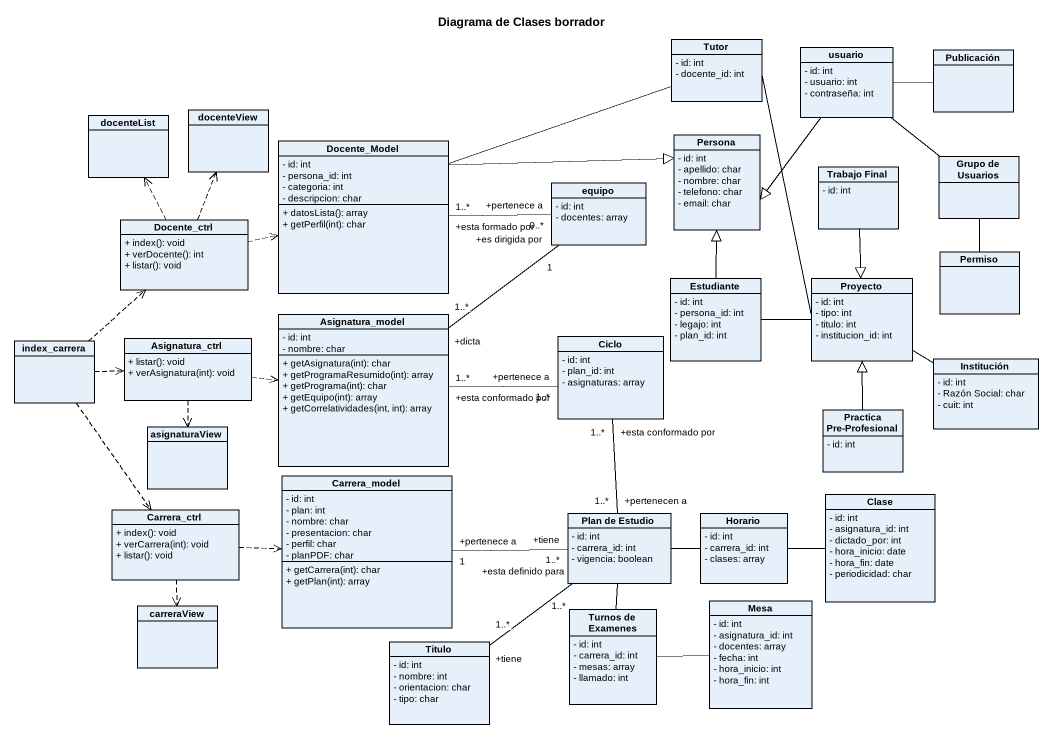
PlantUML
@startuml
title Diagrama de Clases borrador
hide circle
hide empty members
skinparam classAttributeIconSize 0
class Tutor {
  - id: int
  - docente_id: int
}
class usuario {
  - id: int
  - usuario: int
  - contraseña: int
}
class Publicación
class docenteList
class docenteView
class Docente_Model {
  - id: int
  - persona_id: int
  - categoria: int
  - descripcion: char
  + datosLista(): array
  + getPerfil(int): char
}
class Persona {
  - id: int
  - apellido: char
  - nombre: char
  - telefono: char
  - email: char
}
class "Grupo de Usuarios" as Grupo_de_Usuarios
class equipo {
  - id: int
  - docentes: array
}
class "Trabajo Final" as Trabajo_Final {
  - id: int
}
class Docente_ctrl {
  + index(): void
  + verDocente(): int
  + listar(): void
}
class Estudiante {
  - id: int
  - persona_id: int
  - legajo: int
  - plan_id: int
}
class Proyecto {
  - id: int
  - tipo: int
  - titulo: int
  - institucion_id: int
}
class Permiso
class Asignatura_model {
  - id: int
  - nombre: char
  + getAsignatura(int): char
  + getProgramaResumido(int): array
  + getPrograma(int): char
  + getEquipo(int): array
  + getCorrelatividades(int, int): array
}
class index_carrera
class Asignatura_ctrl {
  + listar(): void
  + verAsignatura(int): void
}
class Ciclo {
  - id: int
  - plan_id: int
  - asignaturas: array
}
class Institución {
  - id: int
  - Razón Social: char
  - cuit: int
}
class asignaturaView
class "Practica Pre-Profesional" as Practica_Pre_Profesional {
  - id: int
}
class Carrera_model {
  - id: int
  - plan: int
  - nombre: char
  - presentacion: char
  - perfil: char
  - planPDF: char
  + getCarrera(int): char
  + getPlan(int): array
}
class Carrera_ctrl {
  + index(): void
  + verCarrera(int): void
  + listar(): void
}
class "Plan de Estudio" as Plan_de_Estudio {
  - id: int
  - carrera_id: int
  - vigencia: boolean
}
class Horario {
  - id: int
  - carrera_id: int
  - clases: array
}
class Clase {
  - id: int
  - asignatura_id: int
  - dictado_por: int
  - hora_inicio: date
  - hora_fin: date
  - periodicidad: char
}
class Mesa {
  - id: int
  - asignatura_id: int
  - docentes: array
  - fecha: int
  - hora_inicio: int
  - hora_fin: int
}
class carreraView
class Titulo {
  - id: int
  - nombre: int
  - orientacion: char
  - tipo: char
}
class "Turnos de Examenes" as Turnos_de_Examenes {
  - id: int
  - carrera_id: int
  - mesas: array
  - llamado: int
}
usuario -right- Publicación
usuario --|> Persona
usuario -- Grupo_de_Usuarios
Docente_Model -right- Tutor
Docente_Model -right-|> Persona
Grupo_de_Usuarios -- Permiso
equipo "+pertenece a\n0..*" -left- "+esta formado por\n1..*" Docente_Model
Trabajo_Final --|> Proyecto
Docente_ctrl .up.> docenteList
Docente_ctrl .up.> docenteView
Docente_ctrl .right.> Docente_Model
Estudiante -up-|> Persona
Proyecto -up- Tutor
Proyecto -left- Estudiante
Proyecto -right- Institución
Asignatura_model "+dicta\n1..*" -up- "+es dirigida por\n1" equipo
index_carrera .up.> Docente_ctrl
index_carrera .right.> Asignatura_ctrl
index_carrera ..> Carrera_ctrl
Asignatura_ctrl .right.> Asignatura_model
Asignatura_ctrl ..> asignaturaView
Ciclo "+pertenece a\n1..*" -left- "+esta conformado por\n1..*" Asignatura_model
Practica_Pre_Profesional -up-|> Proyecto
Carrera_model "+pertenece a\n1" -right- "+tiene\n1..*" Plan_de_Estudio
Carrera_ctrl .right.> Carrera_model
Carrera_ctrl ..> carreraView
Plan_de_Estudio "+pertenecen a\n1..*" -up- "+esta conformado por\n1..*" Ciclo
Plan_de_Estudio -right- Horario
Plan_de_Estudio "+esta definido para\n1..*" -- "+tiene\n1..*" Titulo
Plan_de_Estudio -- Turnos_de_Examenes
Horario -right- Clase
Turnos_de_Examenes -right- Mesa
@enduml
